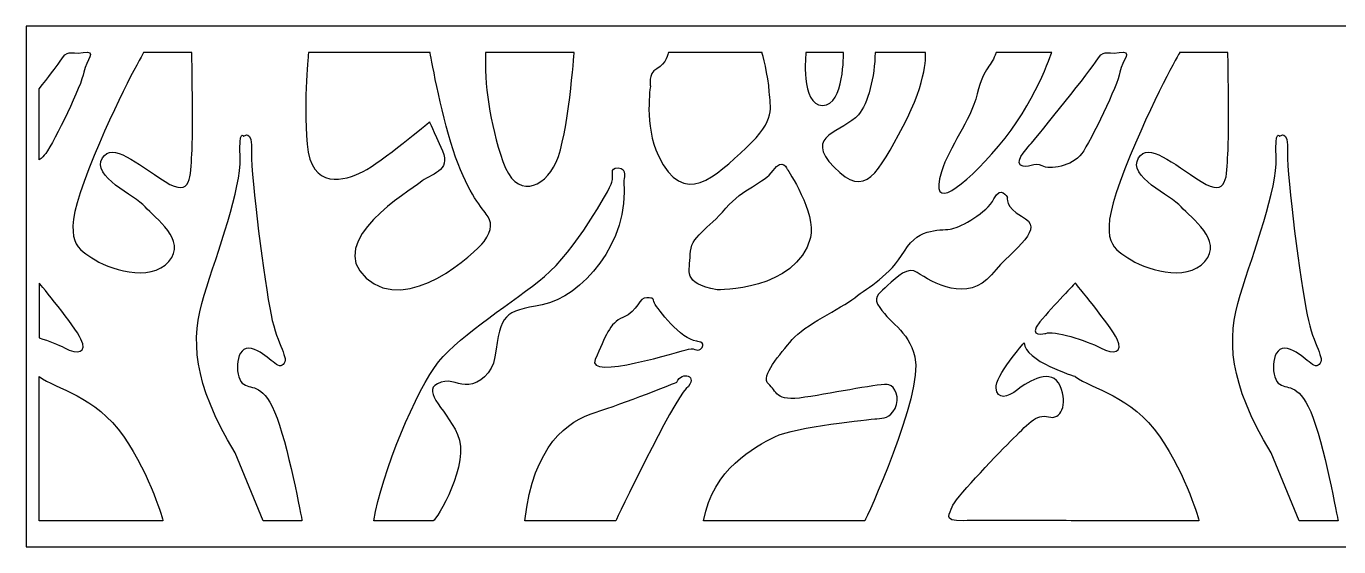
# Model space of a CAD drawing. Header units: centimetres. Extents: x 1.5 to 27, y 6.9 to 9.
# Drawn here: x 1.5 to 6.86, y 6.88 to 9 of the extents above; entities that cross this region are included whole.
import ezdxf

# ---------------------------------------------------------------- set-up
doc = ezdxf.new("R2010")
doc.units = ezdxf.units.CM
doc.header["$MEASUREMENT"] = 0
doc.layers.add('layer 1', color=7, linetype='Continuous')

msp = doc.modelspace()

# ---------------------------------------------------------------- linework, layer by layer
at = {"layer": 'layer 1', "color": 250}
for points, knots in [([(1.50051, 9.00077), (1.50051, 9.00077), (26.99977, 9.00077), (26.99977, 9.00077), (26.99977, 9.00077), (26.99977, 9.00077), (26.99977, 6.87583), (26.99977, 6.87583), (26.99977, 6.87583), (26.99977, 6.87583), (1.50051, 6.87583), (1.50051, 6.87583), (1.50051, 6.87583), (1.50051, 6.87583), (1.50051, 9.00077), (1.50051, 9.00077)], [0, 0, 0, 0, 0.2, 0.2, 0.2, 0.2, 0.4, 0.4, 0.4, 0.4, 0.6, 0.6, 0.6, 0.6, 1, 1, 1, 1]), ([(1.55364, 8.45537), (1.56381, 8.46259), (1.57284, 8.4711), (1.57993, 8.48092), (1.57993, 8.48092), (1.61813, 8.53378), (1.72685, 8.7599), (1.73567, 8.81277), (1.73567, 8.81277), (1.74448, 8.86562), (1.79443, 8.90202), (1.73273, 8.89321), (1.73273, 8.89321), (1.67102, 8.8844), (1.67396, 8.91261), (1.63576, 8.85388), (1.63576, 8.85388), (1.6234, 8.83487), (1.59135, 8.7931), (1.55364, 8.74529), (1.55364, 8.74529), (1.55364, 8.74529), (1.55364, 8.45537), (1.55364, 8.45537)], [0, 0, 0, 0, 0.1428571, 0.1428571, 0.1428571, 0.1428571, 0.2857143, 0.2857143, 0.2857143, 0.2857143, 0.4285714, 0.4285714, 0.4285714, 0.4285714, 0.5714286, 0.5714286, 0.5714286, 0.5714286, 0.7142857, 0.7142857, 0.7142857, 0.7142857, 1, 1, 1, 1]), ([(1.97955, 8.89321), (1.97955, 8.89321), (2.17642, 8.89321), (2.17642, 8.89321), (2.17642, 8.89321), (2.17642, 8.89321), (2.18229, 8.56315), (2.17642, 8.47798), (2.17642, 8.47798), (2.17054, 8.39282), (2.17892, 8.2959), (2.0677, 8.36639), (2.0677, 8.36639), (1.94723, 8.44274), (1.8532, 8.52791), (1.81206, 8.4633), (1.81206, 8.4633), (1.76377, 8.38746), (1.94429, 8.31059), (1.98542, 8.26361), (1.98542, 8.26361), (2.02656, 8.21662), (2.15879, 8.12852), (2.08239, 8.04042), (2.08239, 8.04042), (2.00599, 7.95232), (1.83263, 8.01105), (1.76799, 8.0551), (1.76799, 8.0551), (1.70334, 8.09915), (1.6387, 8.12558), (1.75623, 8.41925), (1.75623, 8.41925), (1.87377, 8.71292), (1.97955, 8.89321), (1.97955, 8.89321)], [0, 0, 0, 0, 0.1, 0.1, 0.1, 0.1, 0.2, 0.2, 0.2, 0.2, 0.3, 0.3, 0.3, 0.3, 0.4, 0.4, 0.4, 0.4, 0.5, 0.5, 0.5, 0.5, 0.6, 0.6, 0.6, 0.6, 0.7, 0.7, 0.7, 0.7, 0.8, 0.8, 0.8, 0.8, 1, 1, 1, 1]), ([(2.65243, 8.89321), (2.65243, 8.89321), (3.14901, 8.89321), (3.14901, 8.89321), (3.14901, 8.89321), (3.14901, 8.89321), (3.19015, 8.65712), (3.24304, 8.4956), (3.24304, 8.4956), (3.29593, 8.33409), (3.35469, 8.26361), (3.3782, 8.23424), (3.3782, 8.23424), (3.40171, 8.20487), (3.40465, 8.16963), (3.36938, 8.12264), (3.36938, 8.12264), (3.33412, 8.07566), (3.05792, 7.82017), (2.8875, 7.97287), (2.8875, 7.97287), (2.71707, 8.12558), (3.06674, 8.32821), (3.10787, 8.36345), (3.10787, 8.36345), (3.14901, 8.39869), (3.23716, 8.4075), (3.19896, 8.49267), (3.19896, 8.49267), (3.16076, 8.57783), (3.14607, 8.61013), (3.14607, 8.61013), (3.14607, 8.61013), (3.14607, 8.61013), (2.9492, 8.44568), (2.87574, 8.4075), (2.87574, 8.4075), (2.80228, 8.36933), (2.66124, 8.33115), (2.64655, 8.5191), (2.64655, 8.5191), (2.63186, 8.70705), (2.65243, 8.89321), (2.65243, 8.89321)], [0, 0, 0, 0, 0.0833333, 0.0833333, 0.0833333, 0.0833333, 0.1666667, 0.1666667, 0.1666667, 0.1666667, 0.25, 0.25, 0.25, 0.25, 0.3333333, 0.3333333, 0.3333333, 0.3333333, 0.4166667, 0.4166667, 0.4166667, 0.4166667, 0.5, 0.5, 0.5, 0.5, 0.5833333, 0.5833333, 0.5833333, 0.5833333, 0.6666667, 0.6666667, 0.6666667, 0.6666667, 0.75, 0.75, 0.75, 0.75, 0.8333333, 0.8333333, 0.8333333, 0.8333333, 1, 1, 1, 1]), ([(3.37526, 8.89321), (3.37526, 8.89321), (3.73668, 8.89321), (3.73668, 8.89321), (3.73668, 8.89321), (3.73668, 8.89321), (3.71317, 8.55434), (3.66322, 8.44568), (3.66322, 8.44568), (3.61327, 8.33702), (3.49867, 8.29297), (3.44578, 8.44862), (3.44578, 8.44862), (3.39289, 8.60426), (3.36938, 8.76987), (3.37526, 8.89321)], [0, 0, 0, 0, 0.2, 0.2, 0.2, 0.2, 0.4, 0.4, 0.4, 0.4, 0.6, 0.6, 0.6, 0.6, 1, 1, 1, 1]), ([(4.1216, 8.89321), (4.1216, 8.89321), (4.50358, 8.89321), (4.50358, 8.89321), (4.50358, 8.89321), (4.50358, 8.89321), (4.53003, 8.79808), (4.53297, 8.73347), (4.53297, 8.73347), (4.53591, 8.66887), (4.56529, 8.62188), (4.43894, 8.50441), (4.43894, 8.50441), (4.31259, 8.38695), (4.18347, 8.25591), (4.08046, 8.47211), (4.08046, 8.47211), (4.0217, 8.59545), (4.04814, 8.75697), (4.04814, 8.75697), (4.04814, 8.75697), (4.04814, 8.75697), (4.03639, 8.80689), (4.07459, 8.82745), (4.07459, 8.82745), (4.11279, 8.848), (4.1216, 8.89321), (4.1216, 8.89321)], [0, 0, 0, 0, 0.125, 0.125, 0.125, 0.125, 0.25, 0.25, 0.25, 0.25, 0.375, 0.375, 0.375, 0.375, 0.5, 0.5, 0.5, 0.5, 0.625, 0.625, 0.625, 0.625, 0.75, 0.75, 0.75, 0.75, 1, 1, 1, 1]), ([(4.68282, 8.89321), (4.68282, 8.89321), (4.83562, 8.89321), (4.83562, 8.89321), (4.83562, 8.89321), (4.83562, 8.89321), (4.84149, 8.67768), (4.7504, 8.67768), (4.7504, 8.67768), (4.65932, 8.67768), (4.68282, 8.89321), (4.68282, 8.89321)], [0, 0, 0, 0, 0.25, 0.25, 0.25, 0.25, 0.5, 0.5, 0.5, 0.5, 1, 1, 1, 1]), ([(4.9649, 8.89321), (4.9649, 8.89321), (5.17059, 8.89321), (5.17059, 8.89321), (5.17059, 8.89321), (5.17059, 8.89321), (5.18234, 8.7834), (5.0795, 8.59251), (5.0795, 8.59251), (4.97666, 8.40163), (4.9267, 8.29297), (4.79742, 8.42512), (4.79742, 8.42512), (4.66813, 8.55727), (4.83562, 8.56902), (4.89732, 8.6395), (4.89732, 8.6395), (4.93549, 8.6831), (4.9649, 8.7963), (4.9649, 8.89321)], [0, 0, 0, 0, 0.1666667, 0.1666667, 0.1666667, 0.1666667, 0.3333333, 0.3333333, 0.3333333, 0.3333333, 0.5, 0.5, 0.5, 0.5, 0.6666667, 0.6666667, 0.6666667, 0.6666667, 1, 1, 1, 1]), ([(5.45861, 8.89321), (5.45861, 8.89321), (5.68588, 8.89321), (5.68588, 8.89321), (5.68588, 8.89321), (5.68588, 8.89321), (5.61678, 8.68288), (5.46936, 8.51092), (5.46936, 8.51092), (5.32194, 8.33897), (5.184, 8.23588), (5.23595, 8.40652), (5.23595, 8.40652), (5.2682, 8.51246), (5.35265, 8.60765), (5.38183, 8.72433), (5.38183, 8.72433), (5.41101, 8.84101), (5.44172, 8.83487), (5.45861, 8.89321)], [0, 0, 0, 0, 0.1666667, 0.1666667, 0.1666667, 0.1666667, 0.3333333, 0.3333333, 0.3333333, 0.3333333, 0.5, 0.5, 0.5, 0.5, 0.6666667, 0.6666667, 0.6666667, 0.6666667, 1, 1, 1, 1]), ([(5.59994, 8.5191), (5.59994, 8.5191), (5.53235, 8.45155), (5.5588, 8.43393), (5.5588, 8.43393), (5.58525, 8.41631), (5.61757, 8.44862), (5.64695, 8.431), (5.64695, 8.431), (5.67633, 8.41338), (5.77036, 8.42806), (5.80856, 8.48092), (5.80856, 8.48092), (5.84676, 8.53378), (5.95548, 8.7599), (5.96429, 8.81277), (5.96429, 8.81277), (5.97311, 8.86562), (6.02306, 8.90202), (5.96135, 8.89321), (5.96135, 8.89321), (5.89965, 8.8844), (5.90258, 8.91261), (5.86439, 8.85388), (5.86439, 8.85388), (5.82619, 8.79514), (5.59994, 8.5191), (5.59994, 8.5191)], [0, 0, 0, 0, 0.125, 0.125, 0.125, 0.125, 0.25, 0.25, 0.25, 0.25, 0.375, 0.375, 0.375, 0.375, 0.5, 0.5, 0.5, 0.5, 0.625, 0.625, 0.625, 0.625, 0.75, 0.75, 0.75, 0.75, 1, 1, 1, 1]), ([(6.20817, 8.89321), (6.20817, 8.89321), (6.40504, 8.89321), (6.40504, 8.89321), (6.40504, 8.89321), (6.40504, 8.89321), (6.41092, 8.56315), (6.40504, 8.47798), (6.40504, 8.47798), (6.39917, 8.39282), (6.40754, 8.2959), (6.29633, 8.36639), (6.29633, 8.36639), (6.17585, 8.44274), (6.08182, 8.52791), (6.04069, 8.4633), (6.04069, 8.4633), (5.9924, 8.38746), (6.17291, 8.31059), (6.21405, 8.26361), (6.21405, 8.26361), (6.25519, 8.21662), (6.38741, 8.12852), (6.31102, 8.04042), (6.31102, 8.04042), (6.23462, 7.95232), (6.06126, 8.01105), (5.99661, 8.0551), (5.99661, 8.0551), (5.93197, 8.09915), (5.86733, 8.12558), (5.98486, 8.41925), (5.98486, 8.41925), (6.10239, 8.71292), (6.20817, 8.89321), (6.20817, 8.89321)], [0, 0, 0, 0, 0.1, 0.1, 0.1, 0.1, 0.2, 0.2, 0.2, 0.2, 0.3, 0.3, 0.3, 0.3, 0.4, 0.4, 0.4, 0.4, 0.5, 0.5, 0.5, 0.5, 0.6, 0.6, 0.6, 0.6, 0.7, 0.7, 0.7, 0.7, 0.8, 0.8, 0.8, 0.8, 1, 1, 1, 1]), ([(2.46731, 6.98225), (2.46731, 6.98225), (2.62598, 6.98225), (2.62598, 6.98225), (2.62598, 6.98225), (2.62598, 6.98225), (2.56722, 7.30331), (2.51433, 7.42665), (2.51433, 7.42665), (2.46144, 7.54999), (2.41442, 7.51475), (2.3821, 7.54412), (2.3821, 7.54412), (2.34978, 7.57349), (2.35272, 7.7027), (2.4203, 7.68508), (2.4203, 7.68508), (2.48788, 7.66746), (2.52314, 7.59404), (2.54959, 7.62047), (2.54959, 7.62047), (2.57603, 7.6469), (2.52608, 7.69095), (2.49964, 7.8231), (2.49964, 7.8231), (2.47319, 7.95525), (2.41736, 8.38107), (2.4203, 8.48386), (2.4203, 8.48386), (2.42324, 8.58664), (2.38798, 8.5514), (2.38798, 8.5514), (2.38798, 8.5514), (2.38798, 8.5514), (2.36741, 8.58664), (2.37329, 8.4633), (2.37329, 8.4633), (2.37916, 8.33996), (2.2822, 8.08153), (2.22637, 7.90239), (2.22637, 7.90239), (2.17054, 7.72326), (2.17935, 7.54706), (2.35272, 7.25926), (2.35272, 7.25926), (2.35272, 7.25926), (2.46731, 6.98225), (2.46731, 6.98225)], [0, 0, 0, 0, 0.0769231, 0.0769231, 0.0769231, 0.0769231, 0.1538462, 0.1538462, 0.1538462, 0.1538462, 0.2307692, 0.2307692, 0.2307692, 0.2307692, 0.3076923, 0.3076923, 0.3076923, 0.3076923, 0.3846154, 0.3846154, 0.3846154, 0.3846154, 0.4615385, 0.4615385, 0.4615385, 0.4615385, 0.5384615, 0.5384615, 0.5384615, 0.5384615, 0.6153846, 0.6153846, 0.6153846, 0.6153846, 0.6923077, 0.6923077, 0.6923077, 0.6923077, 0.7692308, 0.7692308, 0.7692308, 0.7692308, 0.8461538, 0.8461538, 0.8461538, 0.8461538, 1, 1, 1, 1]), ([(6.69594, 6.98225), (6.69594, 6.98225), (6.85461, 6.98225), (6.85461, 6.98225), (6.85461, 6.98225), (6.85461, 6.98225), (6.79584, 7.30331), (6.74295, 7.42665), (6.74295, 7.42665), (6.69006, 7.54999), (6.64305, 7.51475), (6.61073, 7.54412), (6.61073, 7.54412), (6.57841, 7.57349), (6.58134, 7.7027), (6.64893, 7.68508), (6.64893, 7.68508), (6.71651, 7.66746), (6.75177, 7.59404), (6.77821, 7.62047), (6.77821, 7.62047), (6.80466, 7.6469), (6.75471, 7.69095), (6.72826, 7.8231), (6.72826, 7.8231), (6.70181, 7.95525), (6.64599, 8.38107), (6.64893, 8.48386), (6.64893, 8.48386), (6.65186, 8.58664), (6.6166, 8.5514), (6.6166, 8.5514), (6.6166, 8.5514), (6.6166, 8.5514), (6.59603, 8.58664), (6.60191, 8.4633), (6.60191, 8.4633), (6.60779, 8.33996), (6.51082, 8.08153), (6.45499, 7.90239), (6.45499, 7.90239), (6.39917, 7.72326), (6.40798, 7.54706), (6.58134, 7.25926), (6.58134, 7.25926), (6.58134, 7.25926), (6.69594, 6.98225), (6.69594, 6.98225)], [0, 0, 0, 0, 0.0769231, 0.0769231, 0.0769231, 0.0769231, 0.1538462, 0.1538462, 0.1538462, 0.1538462, 0.2307692, 0.2307692, 0.2307692, 0.2307692, 0.3076923, 0.3076923, 0.3076923, 0.3076923, 0.3846154, 0.3846154, 0.3846154, 0.3846154, 0.4615385, 0.4615385, 0.4615385, 0.4615385, 0.5384615, 0.5384615, 0.5384615, 0.5384615, 0.6153846, 0.6153846, 0.6153846, 0.6153846, 0.6923077, 0.6923077, 0.6923077, 0.6923077, 0.7692308, 0.7692308, 0.7692308, 0.7692308, 0.8461538, 0.8461538, 0.8461538, 0.8461538, 1, 1, 1, 1]), ([(4.32017, 7.92492), (4.32017, 7.92492), (4.64464, 7.91915), (4.70111, 8.13799), (4.70111, 8.13799), (4.72694, 8.23807), (4.60749, 8.41563), (4.60749, 8.41563), (4.60749, 8.41563), (4.60749, 8.41563), (4.58812, 8.46728), (4.54938, 8.4124), (4.54938, 8.4124), (4.51064, 8.35752), (4.42671, 8.34138), (4.35568, 8.25744), (4.35568, 8.25744), (4.28466, 8.1735), (4.21041, 8.14122), (4.21041, 8.0702), (4.21041, 8.0702), (4.21041, 7.99917), (4.1749, 7.95075), (4.32017, 7.92492)], [0, 0, 0, 0, 0.1428571, 0.1428571, 0.1428571, 0.1428571, 0.2857143, 0.2857143, 0.2857143, 0.2857143, 0.4285714, 0.4285714, 0.4285714, 0.4285714, 0.5714286, 0.5714286, 0.5714286, 0.5714286, 0.7142857, 0.7142857, 0.7142857, 0.7142857, 1, 1, 1, 1]), ([(2.91907, 6.98225), (2.91907, 6.98225), (3.14828, 6.98225), (3.1612, 6.98225), (3.1612, 6.98225), (3.17411, 6.98225), (3.31616, 7.21792), (3.26128, 7.33414), (3.26128, 7.33414), (3.20639, 7.45036), (3.10309, 7.51815), (3.19348, 7.54721), (3.19348, 7.54721), (3.23852, 7.56168), (3.26546, 7.53354), (3.30638, 7.53827), (3.30638, 7.53827), (3.3476, 7.54303), (3.40268, 7.58085), (3.41301, 7.65051), (3.41301, 7.65051), (3.43973, 7.83074), (3.44852, 7.83453), (3.60671, 7.86358), (3.60671, 7.86358), (3.7649, 7.89264), (3.96505, 8.11862), (3.93923, 8.37043), (3.93923, 8.37043), (3.93923, 8.37043), (3.95537, 8.42209), (3.91663, 8.42209), (3.91663, 8.42209), (3.87789, 8.42209), (3.90049, 8.39626), (3.8908, 8.36398), (3.8908, 8.36398), (3.88112, 8.33169), (3.73907, 8.08311), (3.61639, 7.9798), (3.61639, 7.9798), (3.49372, 7.8765), (3.27419, 7.74414), (3.1838, 7.63114), (3.1838, 7.63114), (3.0934, 7.51815), (2.95136, 7.17595), (2.91907, 6.98225)], [0, 0, 0, 0, 0.0769231, 0.0769231, 0.0769231, 0.0769231, 0.1538462, 0.1538462, 0.1538462, 0.1538462, 0.2307692, 0.2307692, 0.2307692, 0.2307692, 0.3076923, 0.3076923, 0.3076923, 0.3076923, 0.3846154, 0.3846154, 0.3846154, 0.3846154, 0.4615385, 0.4615385, 0.4615385, 0.4615385, 0.5384615, 0.5384615, 0.5384615, 0.5384615, 0.6153846, 0.6153846, 0.6153846, 0.6153846, 0.6923077, 0.6923077, 0.6923077, 0.6923077, 0.7692308, 0.7692308, 0.7692308, 0.7692308, 0.8461538, 0.8461538, 0.8461538, 0.8461538, 1, 1, 1, 1]), ([(4.26529, 6.98225), (4.26529, 6.98225), (4.92387, 6.98225), (4.92387, 6.98225), (4.92387, 6.98225), (4.92387, 6.98225), (5.16297, 7.49426), (5.12725, 7.65051), (5.12725, 7.65051), (5.10143, 7.76351), (5.01749, 7.78933), (4.97552, 7.86681), (4.97552, 7.86681), (4.95792, 7.8993), (4.98882, 7.91526), (5.01642, 7.94224), (5.01642, 7.94224), (5.05463, 7.97959), (5.10132, 8.02031), (5.13694, 7.99594), (5.13694, 7.99594), (5.19828, 7.95398), (5.34355, 7.87004), (5.4404, 7.98626), (5.4404, 7.98626), (5.53725, 8.10248), (5.66463, 8.17196), (5.56308, 8.22516), (5.56308, 8.22516), (5.49529, 8.26067), (5.50497, 8.30264), (5.50497, 8.30264), (5.50497, 8.30264), (5.50497, 8.30264), (5.47914, 8.35429), (5.45009, 8.29618), (5.45009, 8.29618), (5.42103, 8.23807), (5.31773, 8.18319), (5.27899, 8.1735), (5.27899, 8.1735), (5.24025, 8.16382), (5.14662, 8.18642), (5.08529, 8.08311), (5.08529, 8.08311), (5.02395, 7.9798), (4.94001, 7.93783), (4.8819, 7.89264), (4.8819, 7.89264), (4.82379, 7.84744), (4.67529, 7.77965), (4.62686, 7.72154), (4.62686, 7.72154), (4.57844, 7.66343), (4.4945, 7.56981), (4.53001, 7.54075), (4.53001, 7.54075), (4.56552, 7.5117), (4.55261, 7.4665), (4.67851, 7.48587), (4.67851, 7.48587), (4.80442, 7.50524), (4.99489, 7.54398), (5.02072, 7.53752), (5.02072, 7.53752), (5.04655, 7.53106), (5.06914, 7.48264), (5.04655, 7.44067), (5.04655, 7.44067), (5.02395, 7.3987), (5.00135, 7.40193), (4.97229, 7.3987), (4.97229, 7.3987), (4.94324, 7.39547), (4.63978, 7.36642), (4.55584, 7.32445), (4.55584, 7.32445), (4.4719, 7.28248), (4.30403, 7.19532), (4.26529, 6.98225)], [0, 0, 0, 0, 0.047619, 0.047619, 0.047619, 0.047619, 0.0952381, 0.0952381, 0.0952381, 0.0952381, 0.1428571, 0.1428571, 0.1428571, 0.1428571, 0.1904762, 0.1904762, 0.1904762, 0.1904762, 0.2380952, 0.2380952, 0.2380952, 0.2380952, 0.2857143, 0.2857143, 0.2857143, 0.2857143, 0.3333333, 0.3333333, 0.3333333, 0.3333333, 0.3809524, 0.3809524, 0.3809524, 0.3809524, 0.4285714, 0.4285714, 0.4285714, 0.4285714, 0.4761905, 0.4761905, 0.4761905, 0.4761905, 0.5238095, 0.5238095, 0.5238095, 0.5238095, 0.5714286, 0.5714286, 0.5714286, 0.5714286, 0.6190476, 0.6190476, 0.6190476, 0.6190476, 0.6666667, 0.6666667, 0.6666667, 0.6666667, 0.7142857, 0.7142857, 0.7142857, 0.7142857, 0.7619048, 0.7619048, 0.7619048, 0.7619048, 0.8095238, 0.8095238, 0.8095238, 0.8095238, 0.8571429, 0.8571429, 0.8571429, 0.8571429, 0.9047619, 0.9047619, 0.9047619, 0.9047619, 1, 1, 1, 1]), ([(1.55364, 7.95217), (1.55826, 7.94659), (1.69791, 7.77813), (1.72391, 7.72326), (1.72391, 7.72326), (1.75036, 7.66746), (1.71216, 7.65865), (1.65633, 7.68802), (1.65633, 7.68802), (1.63228, 7.70067), (1.59296, 7.71604), (1.55364, 7.72827), (1.55364, 7.72827), (1.55364, 7.72827), (1.55364, 7.95217), (1.55364, 7.95217)], [0, 0, 0, 0, 0.2, 0.2, 0.2, 0.2, 0.4, 0.4, 0.4, 0.4, 0.6, 0.6, 0.6, 0.6, 1, 1, 1, 1]), ([(5.78214, 7.95232), (5.78214, 7.95232), (5.92609, 7.77905), (5.95254, 7.72326), (5.95254, 7.72326), (5.97898, 7.66746), (5.94078, 7.65865), (5.88496, 7.68802), (5.88496, 7.68802), (5.82913, 7.71738), (5.69103, 7.76143), (5.66164, 7.74675), (5.66164, 7.74675), (5.66164, 7.74675), (5.58231, 7.72619), (5.63814, 7.79373), (5.63814, 7.79373), (5.69396, 7.86128), (5.78214, 7.95232), (5.78214, 7.95232)], [0, 0, 0, 0, 0.1666667, 0.1666667, 0.1666667, 0.1666667, 0.3333333, 0.3333333, 0.3333333, 0.3333333, 0.5, 0.5, 0.5, 0.5, 0.6666667, 0.6666667, 0.6666667, 0.6666667, 1, 1, 1, 1]), ([(4.23624, 7.71508), (4.23624, 7.71508), (4.27497, 7.71185), (4.25883, 7.68925), (4.25883, 7.68925), (4.24269, 7.66666), (4.23301, 7.68925), (4.20395, 7.6828), (4.20395, 7.6828), (4.1749, 7.67634), (3.78328, 7.55221), (3.82301, 7.64083), (3.82301, 7.64083), (3.86497, 7.73445), (3.88073, 7.78982), (3.936, 7.81193), (3.936, 7.81193), (4.00057, 7.83776), (4.00057, 7.89587), (4.03285, 7.89264), (4.03285, 7.89264), (4.06513, 7.88941), (4.05545, 7.89264), (4.06513, 7.87004), (4.06513, 7.87004), (4.07482, 7.84744), (4.1749, 7.72154), (4.23624, 7.71508)], [0, 0, 0, 0, 0.125, 0.125, 0.125, 0.125, 0.25, 0.25, 0.25, 0.25, 0.375, 0.375, 0.375, 0.375, 0.5, 0.5, 0.5, 0.5, 0.625, 0.625, 0.625, 0.625, 0.75, 0.75, 0.75, 0.75, 1, 1, 1, 1]), ([(5.78214, 6.98225), (5.78214, 6.98225), (6.28713, 6.98225), (6.28713, 6.98225), (6.28713, 6.98225), (6.28713, 6.98225), (6.24028, 7.16031), (6.12574, 7.32666), (6.12574, 7.32666), (6.01121, 7.49301), (5.84982, 7.51901), (5.78214, 7.57099), (5.78214, 7.57099), (5.78214, 7.57099), (5.57349, 7.63516), (5.57349, 7.70857), (5.57349, 7.70857), (5.57349, 7.70857), (5.45302, 7.57055), (5.4589, 7.52356), (5.4589, 7.52356), (5.46477, 7.47658), (5.50297, 7.48245), (5.54705, 7.51769), (5.54705, 7.51769), (5.59112, 7.55293), (5.68809, 7.60873), (5.72041, 7.53237), (5.72041, 7.53237), (5.75273, 7.45602), (5.72335, 7.39141), (5.6734, 7.4061), (5.6734, 7.4061), (5.62344, 7.42078), (5.58525, 7.37379), (5.51766, 7.30625), (5.51766, 7.30625), (5.45008, 7.2387), (5.28553, 7.06544), (5.27966, 7.03901), (5.27966, 7.03901), (5.27378, 7.01258), (5.23264, 6.97931), (5.32667, 6.98225), (5.32667, 6.98225), (5.37986, 6.98391), (5.78214, 6.98225), (5.78214, 6.98225)], [0, 0, 0, 0, 0.0769231, 0.0769231, 0.0769231, 0.0769231, 0.1538462, 0.1538462, 0.1538462, 0.1538462, 0.2307692, 0.2307692, 0.2307692, 0.2307692, 0.3076923, 0.3076923, 0.3076923, 0.3076923, 0.3846154, 0.3846154, 0.3846154, 0.3846154, 0.4615385, 0.4615385, 0.4615385, 0.4615385, 0.5384615, 0.5384615, 0.5384615, 0.5384615, 0.6153846, 0.6153846, 0.6153846, 0.6153846, 0.6923077, 0.6923077, 0.6923077, 0.6923077, 0.7692308, 0.7692308, 0.7692308, 0.7692308, 0.8461538, 0.8461538, 0.8461538, 0.8461538, 1, 1, 1, 1]), ([(1.55364, 6.98225), (1.55364, 6.98225), (2.05851, 6.98225), (2.05851, 6.98225), (2.05851, 6.98225), (2.05851, 6.98225), (2.01165, 7.16031), (1.89712, 7.32666), (1.89712, 7.32666), (1.78265, 7.49291), (1.62139, 7.51898), (1.55364, 7.5709), (1.55364, 7.5709), (1.55364, 7.5709), (1.55364, 6.98225), (1.55364, 6.98225)], [0, 0, 0, 0, 0.2, 0.2, 0.2, 0.2, 0.4, 0.4, 0.4, 0.4, 0.6, 0.6, 0.6, 0.6, 1, 1, 1, 1]), ([(3.53568, 6.98225), (3.53568, 6.98225), (3.90694, 6.98225), (3.90694, 6.98225), (3.90694, 6.98225), (3.90694, 6.98225), (4.13938, 7.46973), (4.19427, 7.52138), (4.19427, 7.52138), (4.24915, 7.57303), (4.1749, 7.59563), (4.15552, 7.54721), (4.15552, 7.54721), (4.15552, 7.54721), (3.936, 7.46004), (3.82301, 7.42453), (3.82301, 7.42453), (3.71002, 7.38902), (3.5712, 7.29217), (3.53568, 6.98225)], [0, 0, 0, 0, 0.1666667, 0.1666667, 0.1666667, 0.1666667, 0.3333333, 0.3333333, 0.3333333, 0.3333333, 0.5, 0.5, 0.5, 0.5, 0.6666667, 0.6666667, 0.6666667, 0.6666667, 1, 1, 1, 1])]:
    msp.add_open_spline(points, degree=3, knots=knots, dxfattribs=at)

doc.saveas('drawing.dxf')
